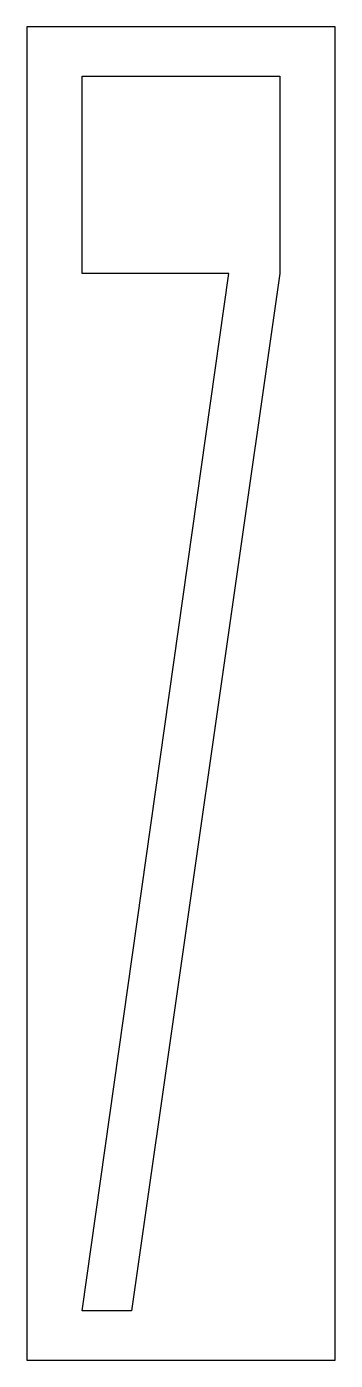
# Model space of a CAD drawing. Extents: x 0 to 25, y 0 to 108.
import ezdxf

# ---------------------------------------------------------------- set-up
doc = ezdxf.new("R2010")
doc.units = 0
doc.layers.add('CUT', color=7, linetype='Continuous')
doc.layers.add('OUTSIDE', color=1, linetype='Continuous')

msp = doc.modelspace()

# ---------------------------------------------------------------- linework, layer by layer
at = {"layer": 'CUT'}
msp.add_lwpolyline([(4.495, 104), (20.505, 104), (20.505, 88), (8.495, 4), (4.495, 4), (16.385, 88), (4.495, 88)], close=True, dxfattribs=at)
at = {"layer": 'OUTSIDE'}
msp.add_lwpolyline([(0, 0), (25, 0), (25, 108), (0, 108)], close=True, dxfattribs=at)

doc.saveas('drawing.dxf')
